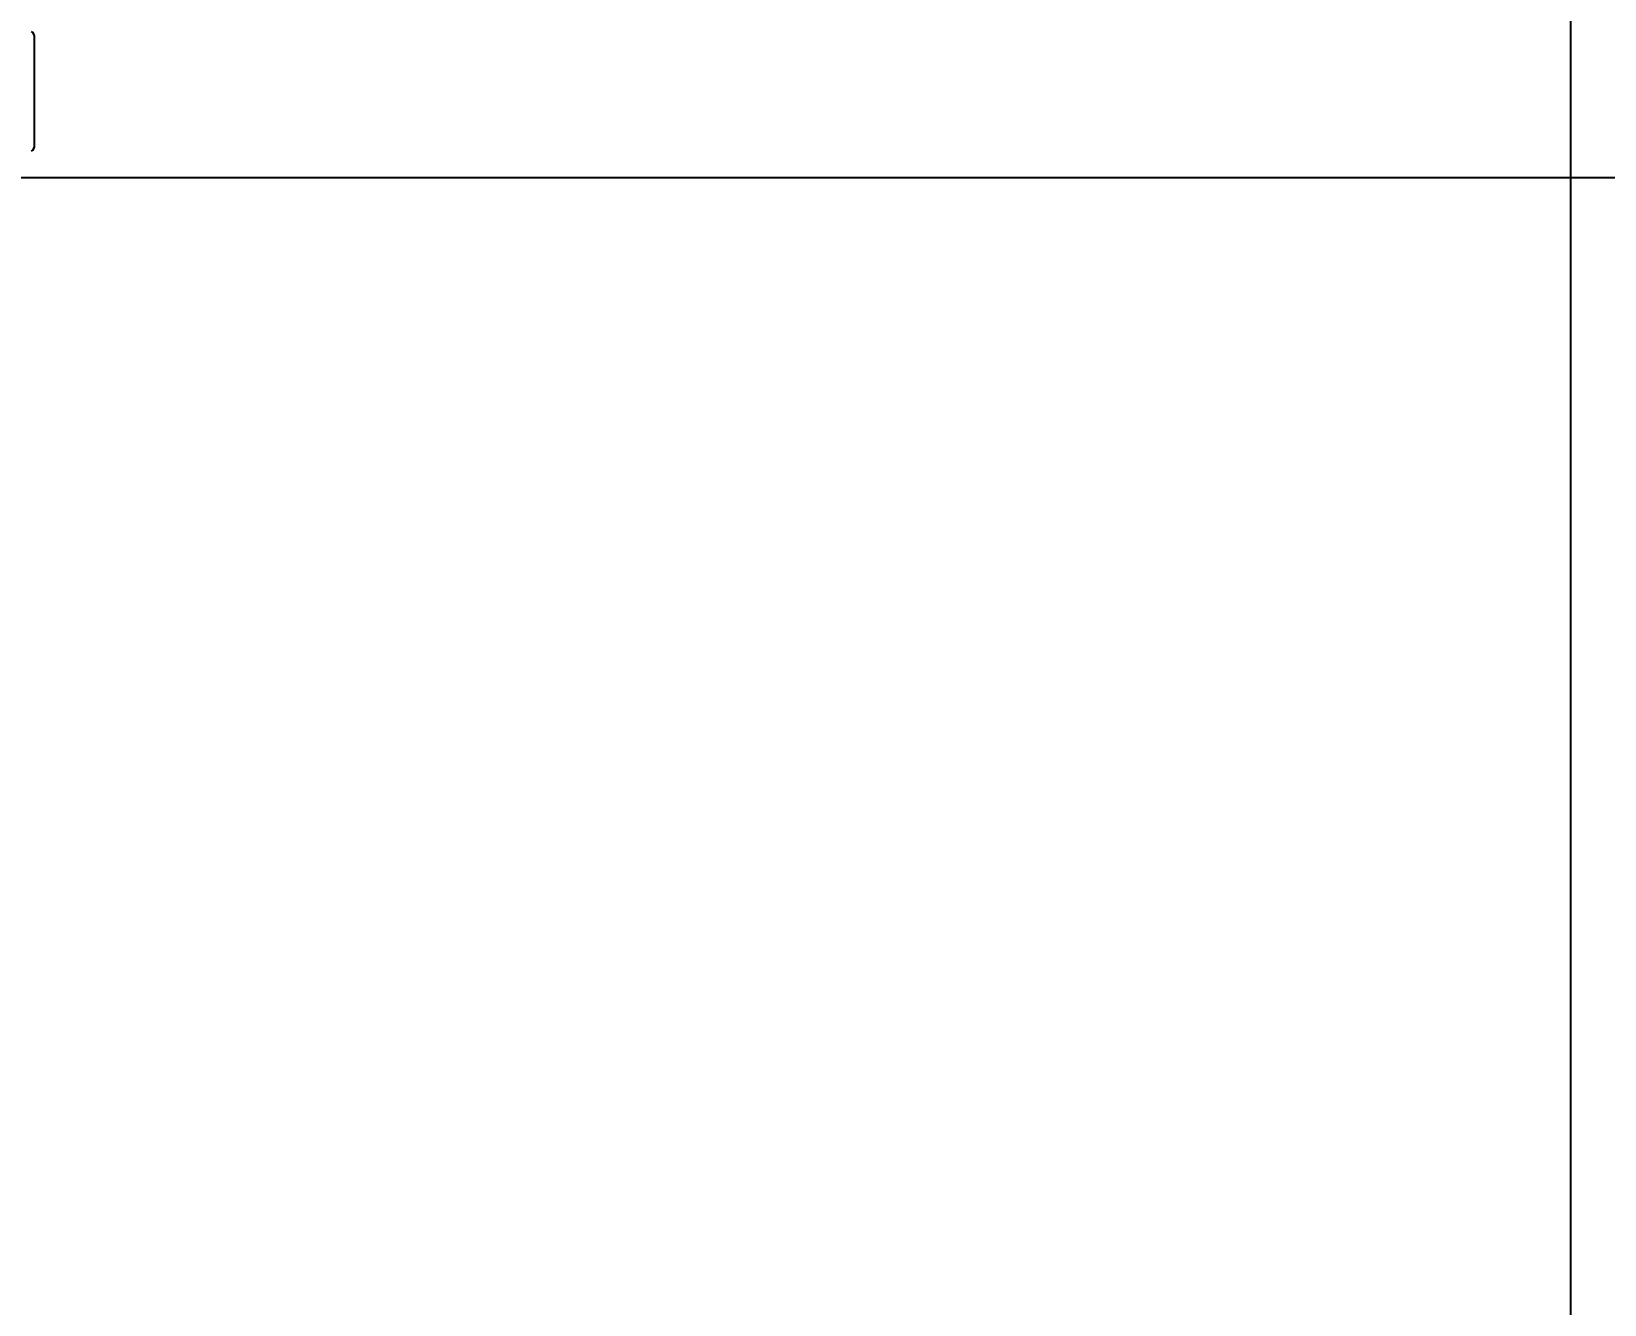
# Model space of a CAD drawing. Header units: millimetres. Extents: x 976 to 9349, y -1578 to 2211.
# Drawn here: x 5937.75 to 5960.8, y 662.81 to 681.47 of the extents above; entities that cross this region are included whole.
import ezdxf

# ---------------------------------------------------------------- set-up
doc = ezdxf.new("R2010")
doc.units = ezdxf.units.MM
for name, color, linetype in [('Płytki', 254, 'Continuous'), ('Szkic', 6, 'Continuous'), ('Wbudowane', 175, 'Continuous')]:
    doc.layers.add(name, color=color, linetype=linetype)
doc.dimstyles.new('ISO-25', dxfattribs={"dimtxt": 4, "dimasz": 5, "dimexe": 1.25, "dimexo": 0.625, "dimgap": 1, "dimtad": 1, "dimtxsty": 'Standard', "dimcen": 2.5, "dimadec": 0, "dimazin": 0, "dimtfac": 1, "dimtmove": 0, "dimatfit": 3, "dimfxl": 1, "dimarcsym": 0})

# ---------------------------------------------------------------- blocks, each defined once
blk = doc.blocks.new('Z$W@#21058')
for p, q in [((27.426, 162.523), (27.426, 162.909)), ((27.426, 161.329), (27.426, 162.523)), ((27.426, 161.329), (27.426, 162.523))]:
    blk.add_line(p, q)
for centre, radius, start, end in [((27.318, 162.907), 0.108, 0.0646, 54.9665), ((27.318, 162.907), 0.108, 0.062, 54.9683), ((27.319, 161.329), 0.107, 304.4124, 359.9354)]:
    blk.add_arc(centre, radius, start, end)
blk = doc.blocks.new('*D311')
at = {"layer": 'Defpoints', "color": 0}
for p in [(224.584, 223.656), (228.94, 0.069), (287.791, 0.069)]:
    blk.add_point(p, dxfattribs=at)
at = {"layer": 'Szkic', "color": 0, "lineweight": -2}
for p, q in [((225.209, 223.656), (289.041, 223.656)), ((287.791, 218.656), (287.791, 5.069)), ((229.565, 0.069), (289.041, 0.069))]:
    blk.add_line(p, q, dxfattribs=at)
at = {"layer": 'Szkic', "color": 0}
for points in [[(288.624, 218.656), (286.957, 218.656), (287.791, 223.656)], [(286.957, 5.069), (288.624, 5.069), (287.791, 0.069)]]:
    blk.add_solid(points, dxfattribs=at)
at = {"layer": 'Szkic', "color": 0, "insert": (284.457, 111.863), "char_height": 4, "attachment_point": 5, "rotation": 90}
blk.add_mtext('223,59', dxfattribs=at)

msp = doc.modelspace()

# ---------------------------------------------------------------- linework, layer by layer
at = {"layer": 'Płytki'}
msp.add_line((5960.295, 712.443), (5960.295, 516.743), dxfattribs=at)

# ---------------------------------------------------------------- block references
at = {"layer": 'Wbudowane'}
msp.add_blockref('Z$W@#21058', (5910.37, 518.474), dxfattribs=at)

# ---------------------------------------------------------------- dimensions: what is measured, and where the dimension line sits
at = {"layer": 'Szkic'}
dim = msp.add_linear_dim(base=(5993.583, 455.743), p1=(5930.376, 679.33), p2=(5934.732, 455.743), angle=90, dimstyle='ISO-25', dxfattribs=at)
dim.commit()
dim.dimension.update_dxf_attribs({"geometry": '*D311', "text_midpoint": (5990.25, 567.536), "insert": (5705.793, 455.673)})

doc.saveas('drawing.dxf')
